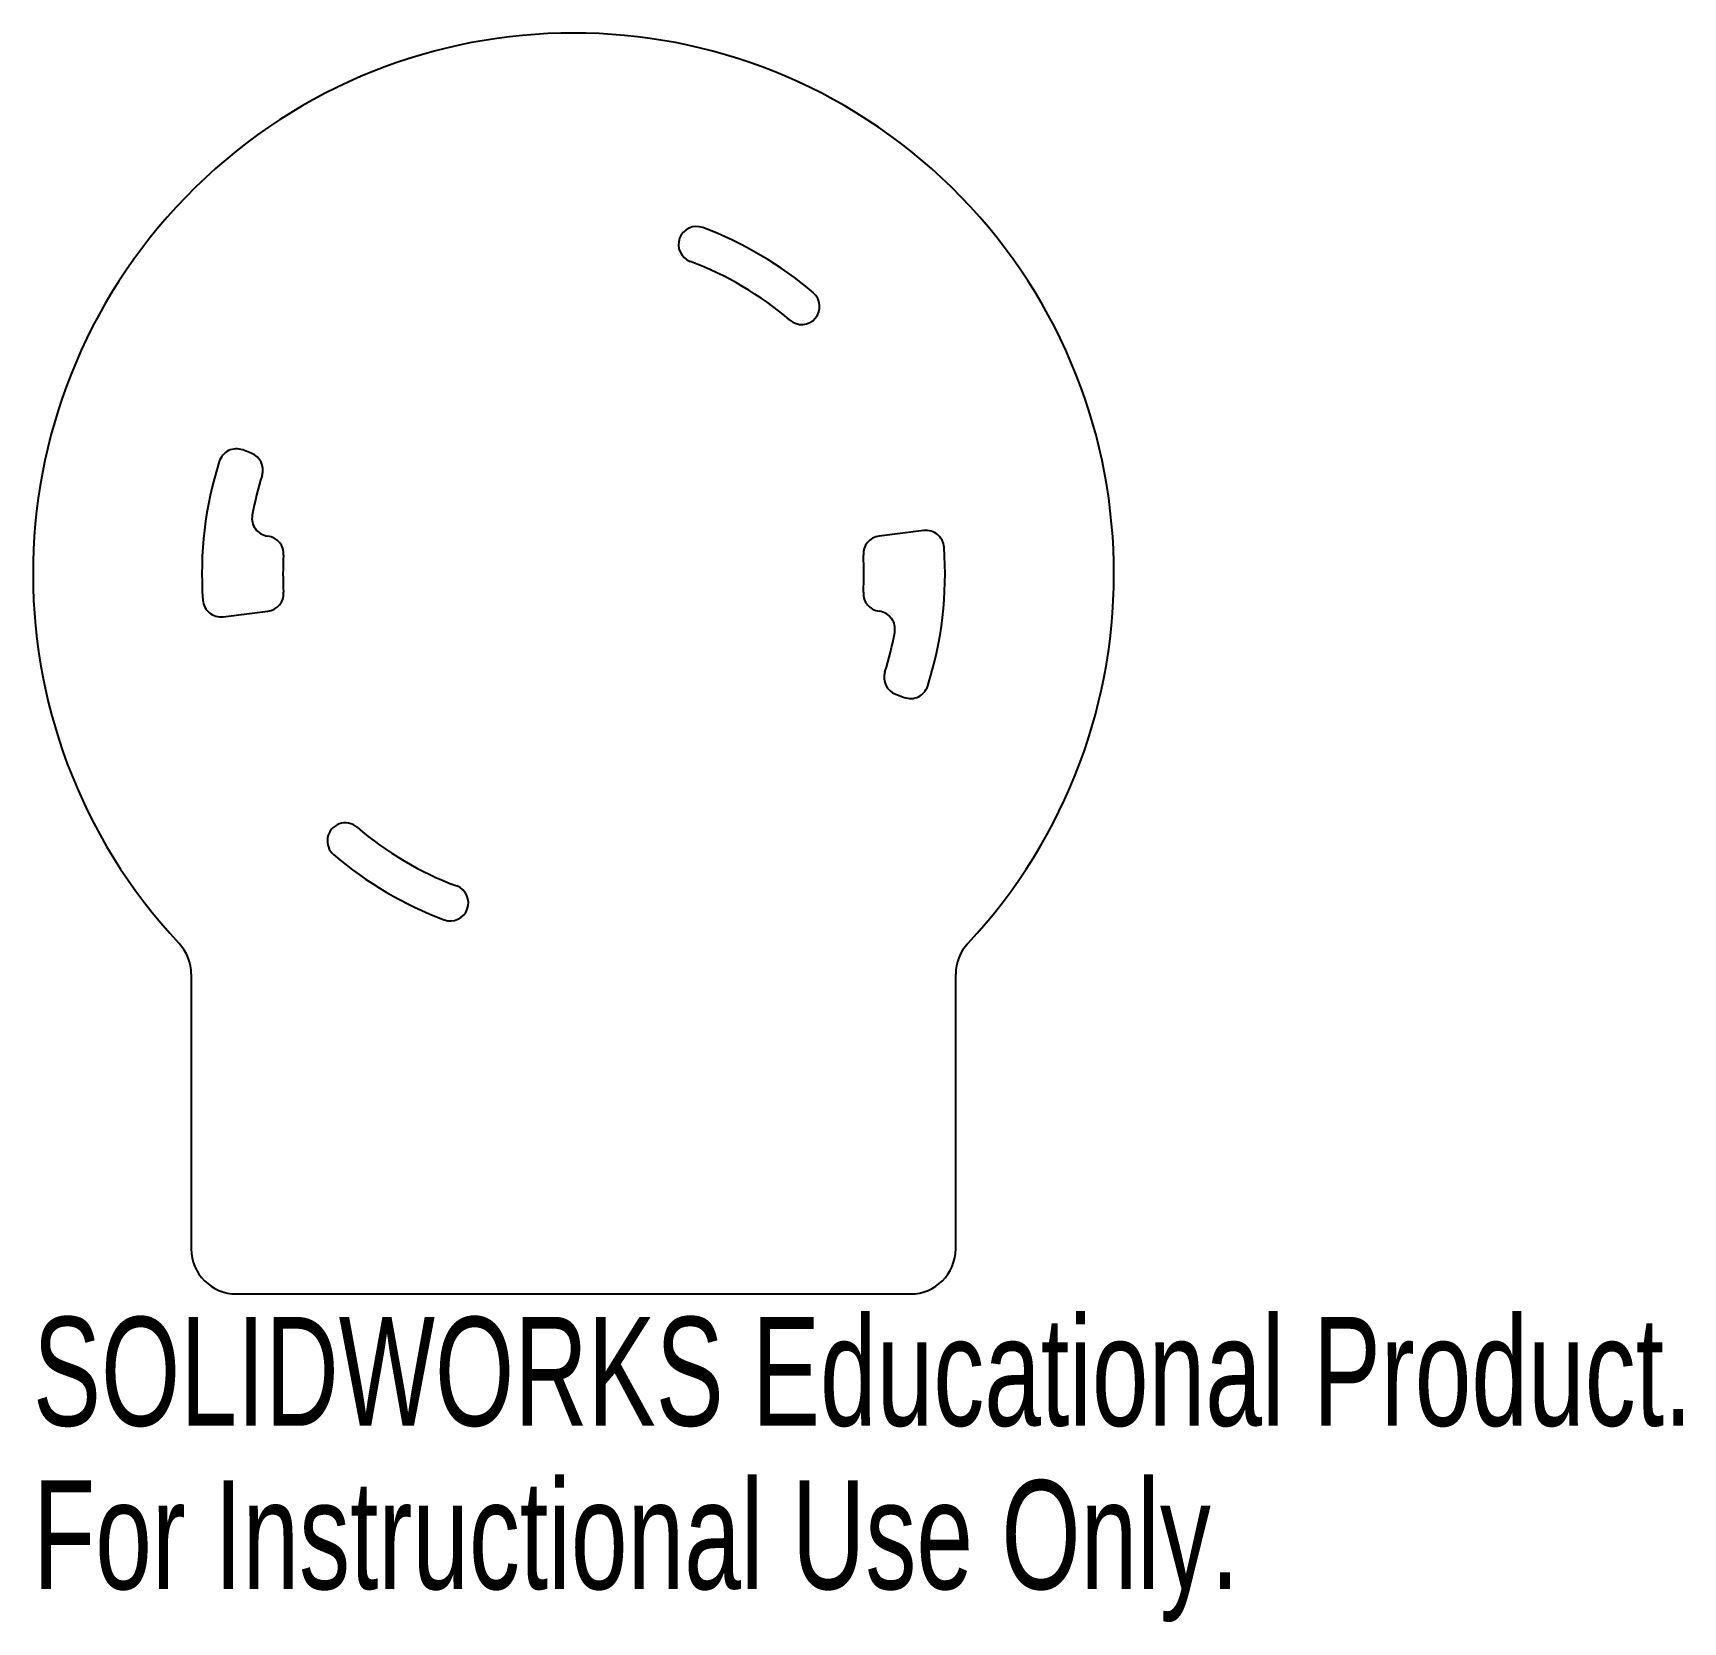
# Model space of a CAD drawing. Header units: millimetres. Extents: x -24 to 49.3, y -46.5 to 24.
import ezdxf

# ---------------------------------------------------------------- set-up
doc = ezdxf.new("R2010")
doc.units = ezdxf.units.MM
doc.styles.add('SLDTEXTSTYLE0', font='TXT', dxfattribs={"width": 0.7})

msp = doc.modelspace()

# ---------------------------------------------------------------- linework, layer by layer
at = {"color": 7, "linetype": 'Continuous'}
for p, q in [((-14.311, 5.351), (-14.687, 5.491)), ((15.563, 1.911), (13.575, 1.667)), ((-15.563, -1.911), (-13.575, -1.667)), ((14.311, -5.351), (14.687, -5.491)), ((-16.971, -17.78), (-16.971, -29.971)), ((16.971, -29.971), (16.971, -17.78)), ((-14.971, -31.971), (14.971, -31.971))]:
    msp.add_line(p, q, dxfattribs=at)
at = {"color": 7, "linetype": 'Continuous', "lineweight": 25}
for p, q in [((-14.311, 5.351), (-14.687, 5.491)), ((15.563, 1.911), (13.575, 1.667)), ((-15.563, -1.911), (-13.575, -1.667)), ((14.311, -5.351), (14.687, -5.491)), ((-16.971, -17.78), (-16.971, -29.971)), ((16.971, -29.971), (16.971, -17.78)), ((-14.971, -31.971), (14.971, -31.971))]:
    msp.add_line(p, q, dxfattribs=at)
at = {"color": 7, "linetype": 'Continuous'}
for centre, radius, start, end in [((0, 0), 24, 316.85597, 223.14403), ((5.463, 14.612), 0.8, 69.5, 249.5), ((0, 0), 16.4, 49.5, 69.5), ((0, 0), 14.8, 49.5, 69.5), ((10.131, 11.862), 0.8, 229.5, 49.5), ((-14.967, 4.742), 0.8, 69.5, 162.4208), ((-14.592, 4.602), 0.8, 342.49722, 69.5), ((0, 0), 16.5, 162.4208, 184.0792), ((0, 0), 14.5, 162.49722, 169.65236), ((-13.477, 2.461), 0.8, 169.65236, 263), ((-13.672, 0.873), 0.8, 356.34764, 83), ((13.672, 0.873), 0.8, 97, 183.65236), ((15.66, 1.117), 0.8, 4.0792, 97), ((0, 0), 12.9, 176.34764, 183.65236), ((0, 0), 12.9, 356.34764, 3.65236), ((0, 0), 16.5, 342.4208, 4.0792), ((-15.66, -1.117), 0.8, 184.0792, 277), ((-13.672, -0.873), 0.8, 277, 3.65236), ((13.672, -0.873), 0.8, 176.34764, 263), ((13.477, -2.461), 0.8, 349.65236, 83), ((0, 0), 14.5, 342.49722, 349.65236), ((14.592, -4.602), 0.8, 162.49722, 249.5), ((14.967, -4.742), 0.8, 249.5, 342.4208), ((-10.131, -11.862), 0.8, 49.5, 229.5), ((0, 0), 14.8, 229.5, 249.5), ((0, 0), 16.4, 229.5, 249.5), ((-5.463, -14.612), 0.8, 249.5, 69.5), ((-18.971, -17.78), 2, 0, 43.14403), ((18.971, -17.78), 2, 136.85597, 180), ((-14.971, -29.971), 2, 180, 270), ((14.971, -29.971), 2, 270, 0)]:
    msp.add_arc(centre, radius, start, end, dxfattribs=at)
at = {"color": 7, "linetype": 'Continuous', "lineweight": 25}
for centre, radius, start, end in [((0, 0), 24, 316.85597, 223.14403), ((5.463, 14.612), 0.8, 69.5, 249.5), ((0, 0), 16.4, 49.5, 69.5), ((0, 0), 14.8, 49.5, 69.5), ((10.131, 11.862), 0.8, 229.5, 49.5), ((-14.967, 4.742), 0.8, 69.5, 162.4208), ((-14.592, 4.602), 0.8, 342.49722, 69.5), ((0, 0), 16.5, 162.4208, 184.0792), ((0, 0), 14.5, 162.49722, 169.65236), ((-13.477, 2.461), 0.8, 169.65236, 263), ((-13.672, 0.873), 0.8, 356.34764, 83), ((13.672, 0.873), 0.8, 97, 183.65236), ((15.66, 1.117), 0.8, 4.0792, 97), ((0, 0), 12.9, 176.34764, 183.65236), ((0, 0), 12.9, 356.34764, 3.65236), ((0, 0), 16.5, 342.4208, 4.0792), ((-15.66, -1.117), 0.8, 184.0792, 277), ((-13.672, -0.873), 0.8, 277, 3.65236), ((13.672, -0.873), 0.8, 176.34764, 263), ((13.477, -2.461), 0.8, 349.65236, 83), ((0, 0), 14.5, 342.49722, 349.65236), ((14.592, -4.602), 0.8, 162.49722, 249.5), ((14.967, -4.742), 0.8, 249.5, 342.4208), ((-10.131, -11.862), 0.8, 49.5, 229.5), ((0, 0), 14.8, 229.5, 249.5), ((0, 0), 16.4, 229.5, 249.5), ((-5.463, -14.612), 0.8, 249.5, 69.5), ((-18.971, -17.78), 2, 0, 43.14403), ((18.971, -17.78), 2, 136.85597, 180), ((-14.971, -29.971), 2, 180, 270), ((14.971, -29.971), 2, 270, 0)]:
    msp.add_arc(centre, radius, start, end, dxfattribs=at)

# ---------------------------------------------------------------- texts
at = {"color": 7, "linetype": 'Continuous', "char_height": 4.83362, "attachment_point": 1, "style": 'SLDTEXTSTYLE0'}
for s, insert in [('SOLIDWORKS Educational Product.', (-24, -32.99)), ('For Instructional Use Only.', (-24, -40.241))]:
    msp.add_mtext(s, dxfattribs=dict(at, insert=insert))

doc.saveas('drawing.dxf')
